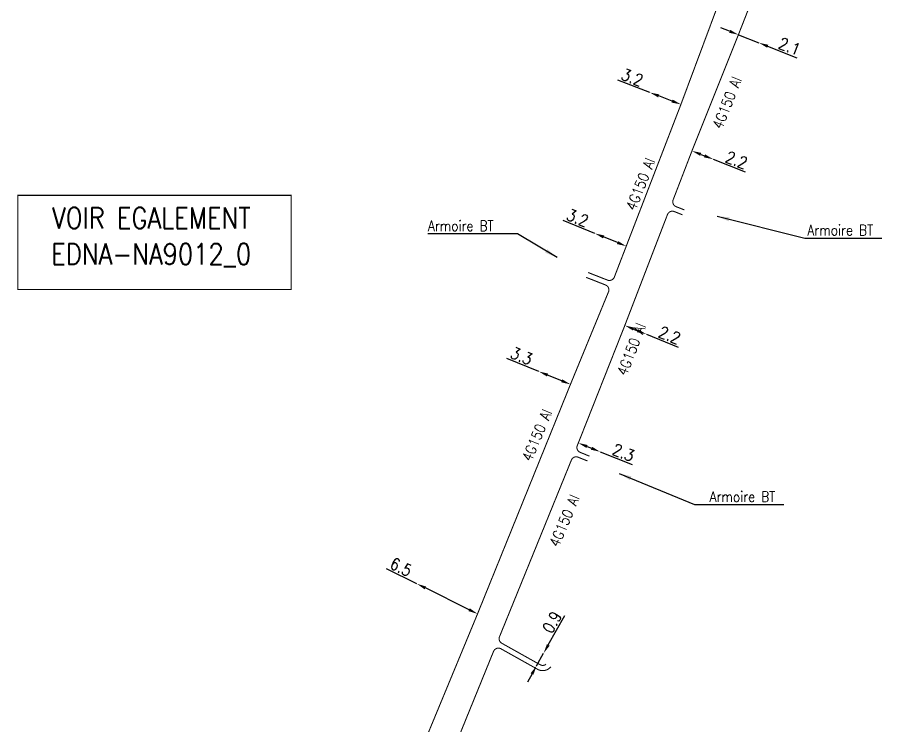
# Model space of a CAD drawing. Header units: millimetres. Extents: x 185001 to 186000, y 126997 to 128000.
# Drawn here: x 185381.6 to 185464.1, y 127421.7 to 127489.3 of the extents above; entities that cross this region are included whole.
import ezdxf
from ezdxf.enums import TextEntityAlignment as Align

# ---------------------------------------------------------------- set-up
doc = ezdxf.new("R2010")
doc.units = ezdxf.units.MM
doc.header["$PDMODE"] = 34
doc.linetypes.add('B_ST_Al', pattern=[2000, 1000, 1000])
doc.layers.get('Defpoints').update_dxf_attribs({"linetype": 'CONTINUOUS'})
doc.layers.add('B_110', color=1, linetype='CONTINUOUS')
doc.layers.add('B_930', color=7, linetype='CONTINUOUS')
doc.styles.get("Standard").update_dxf_attribs({"font": 'romans.shx', "width": 0.85})
doc.dimstyles.get("Standard").update_dxf_attribs({"dimtxt": 1.5, "dimasz": 1.2, "dimexe": 0.625, "dimexo": 0.625, "dimgap": 0.25, "dimtad": 1, "dimdec": 1, "dimzin": 0, "dimdsep": 46, "dimtxsty": 'Standard', "dimcen": -0.5, "dimadec": 0, "dimazin": 0, "dimtfac": 1, "dimtdec": 1, "dimtmove": 0, "dimatfit": 3, "dimfxl": 0, "dimtolj": 1, "dimtzin": 0, "dimarcsym": 0})

# ---------------------------------------------------------------- blocks, each defined once
blk = doc.blocks.new('*D533')
at = {"layer": 'B_110', "color": 0, "linetype": 'Continuous', "lineweight": -2, "transparency": 16777216}
for p, q in [((185449.61, 127487.968), (185448.773, 127488.297)), ((185450.448, 127487.638), (185452.402, 127486.869)), ((185453.239, 127486.539), (185456.036, 127485.439))]:
    blk.add_line(p, q, dxfattribs=at)
at = {"layer": 'B_110', "color": 0, "linetype": 'Continuous', "transparency": 16777216}
for points in [[(185449.665, 127488.107), (185449.555, 127487.828), (185450.448, 127487.638)], [(185453.294, 127486.679), (185453.185, 127486.4), (185452.402, 127486.869)]]:
    blk.add_solid(points, dxfattribs=at)
at = {"layer": 'Defpoints', "color": 0, "linetype": 'Continuous', "transparency": 16777216}
for p in [(185450.448, 127487.638), (185452.402, 127486.869), (185452.402, 127486.869)]:
    blk.add_point(p, dxfattribs=at)
at = {"layer": 'B_110', "color": 0, "linetype": 'Continuous', "transparency": 16777216, "insert": (185455.331, 127486.522), "char_height": 1.125, "attachment_point": 5, "rotation": 338.51989}
blk.add_mtext('\\A1;2.1', dxfattribs=at)
blk = doc.blocks.new('*D535')
at = {"layer": 'B_110', "color": 0, "linetype": 'Continuous', "lineweight": -2, "transparency": 16777216}
for p, q in [((185442.001, 127482.123), (185438.938, 127483.293)), ((185444.121, 127481.313), (185442.842, 127481.802))]:
    blk.add_line(p, q, dxfattribs=at)
at = {"layer": 'B_110', "color": 0, "linetype": 'Continuous', "transparency": 16777216}
for points in [[(185442.895, 127481.942), (185442.788, 127481.662), (185442.001, 127482.123)], [(185444.175, 127481.453), (185444.068, 127481.172), (185444.962, 127480.991)]]:
    blk.add_solid(points, dxfattribs=at)
at = {"layer": 'Defpoints', "color": 0, "linetype": 'Continuous', "transparency": 16777216}
for p in [(185442.001, 127482.123), (185442.001, 127482.123), (185444.962, 127480.991)]:
    blk.add_point(p, dxfattribs=at)
at = {"layer": 'B_110', "color": 0, "linetype": 'Continuous', "transparency": 16777216, "insert": (185440.317, 127483.569), "char_height": 1.125, "attachment_point": 5, "rotation": 339.08384}
blk.add_mtext('\\A1;3.2', dxfattribs=at)
blk = doc.blocks.new('*D539')
at = {"layer": 'B_110', "color": 0, "linetype": 'Continuous', "lineweight": -2, "transparency": 16777216}
for p, q in [((185431.4, 127455.513), (185428.363, 127456.747)), ((185433.586, 127454.625), (185432.234, 127455.174))]:
    blk.add_line(p, q, dxfattribs=at)
at = {"layer": 'B_110', "color": 0, "linetype": 'Continuous', "transparency": 16777216}
for points in [[(185432.29, 127455.313), (185432.177, 127455.035), (185431.4, 127455.513)], [(185433.643, 127454.764), (185433.53, 127454.486), (185434.42, 127454.286)]]:
    blk.add_solid(points, dxfattribs=at)
at = {"layer": 'Defpoints', "color": 0, "linetype": 'Continuous', "transparency": 16777216}
for p in [(185431.4, 127455.513), (185431.4, 127455.513), (185434.42, 127454.286)]:
    blk.add_point(p, dxfattribs=at)
at = {"layer": 'B_110', "color": 0, "linetype": 'Continuous', "transparency": 16777216, "insert": (185429.747, 127456.994), "char_height": 1.125, "attachment_point": 5, "rotation": 337.8879}
blk.add_mtext('\\A1;3.3', dxfattribs=at)
blk = doc.blocks.new('*D540')
at = {"layer": 'B_110', "color": 0, "linetype": 'Continuous', "lineweight": -2, "transparency": 16777216}
for p, q in [((185440.44, 127459.564), (185440.829, 127459.407)), ((185441.664, 127459.07), (185444.705, 127457.844))]:
    blk.add_line(p, q, dxfattribs=at)
at = {"layer": 'B_110', "color": 0, "linetype": 'Continuous', "transparency": 16777216}
for points in [[(185440.496, 127459.703), (185440.384, 127459.425), (185439.605, 127459.9)], [(185440.885, 127459.546), (185440.773, 127459.267), (185441.664, 127459.07)]]:
    blk.add_solid(points, dxfattribs=at)
at = {"layer": 'Defpoints', "color": 0, "linetype": 'Continuous', "transparency": 16777216}
for p in [(185439.605, 127459.9), (185441.664, 127459.07), (185441.664, 127459.07)]:
    blk.add_point(p, dxfattribs=at)
at = {"layer": 'B_110', "color": 0, "linetype": 'Continuous', "transparency": 16777216, "insert": (185443.882, 127458.984), "char_height": 1.125, "attachment_point": 5, "rotation": 338.03686}
blk.add_mtext('\\A1;2.2', dxfattribs=at)
blk = doc.blocks.new('*D541')
at = {"layer": 'B_110', "color": 0, "linetype": 'Continuous', "lineweight": -2, "transparency": 16777216}
for p, q in [((185436.006, 127448.359), (185436.424, 127448.191)), ((185437.259, 127447.856), (185440.302, 127446.635))]:
    blk.add_line(p, q, dxfattribs=at)
at = {"layer": 'B_110', "color": 0, "linetype": 'Continuous', "transparency": 16777216}
for points in [[(185436.062, 127448.498), (185435.95, 127448.22), (185435.171, 127448.694)], [(185436.48, 127448.33), (185436.368, 127448.052), (185437.259, 127447.856)]]:
    blk.add_solid(points, dxfattribs=at)
at = {"layer": 'Defpoints', "color": 0, "linetype": 'Continuous', "transparency": 16777216}
for p in [(185435.171, 127448.694), (185437.259, 127447.856), (185437.259, 127447.856)]:
    blk.add_point(p, dxfattribs=at)
at = {"layer": 'B_110', "color": 0, "linetype": 'Continuous', "transparency": 16777216, "insert": (185439.477, 127447.774), "char_height": 1.125, "attachment_point": 5, "rotation": 338.13157}
blk.add_mtext('\\A1;2.3', dxfattribs=at)
blk = doc.blocks.new('*D543')
at = {"layer": 'B_110', "color": 0, "linetype": 'Continuous', "lineweight": -2, "transparency": 16777216}
for p, q in [((185419.766, 127435.265), (185416.87, 127436.702)), ((185424.746, 127432.793), (185420.572, 127434.865))]:
    blk.add_line(p, q, dxfattribs=at)
at = {"layer": 'B_110', "color": 0, "linetype": 'Continuous', "transparency": 16777216}
for points in [[(185420.639, 127434.999), (185420.505, 127434.73), (185419.766, 127435.265)], [(185424.813, 127432.927), (185424.68, 127432.659), (185425.552, 127432.393)]]:
    blk.add_solid(points, dxfattribs=at)
at = {"layer": 'Defpoints', "color": 0, "linetype": 'Continuous', "transparency": 16777216}
for p in [(185419.766, 127435.265), (185419.766, 127435.265), (185425.552, 127432.393)]:
    blk.add_point(p, dxfattribs=at)
at = {"layer": 'B_110', "color": 0, "linetype": 'Continuous', "transparency": 16777216, "insert": (185418.248, 127436.856), "char_height": 1.125, "attachment_point": 5, "rotation": 333.60163}
blk.add_mtext('\\A1;6.5', dxfattribs=at)
blk = doc.blocks.new('*D561')
at = {"layer": 'B_110', "color": 0, "linetype": 'Continuous', "lineweight": -2, "transparency": 16777216}
for p, q in [((185432.302, 127429.429), (185433.881, 127432.25)), ((185431.19, 127427.443), (185431.862, 127428.644)), ((185431.453, 127428.873), (185431.453, 127428.873)), ((185430.781, 127427.672), (185430.781, 127427.672)), ((185430.75, 127426.658), (185430.311, 127425.873))]:
    blk.add_line(p, q, dxfattribs=at)
at = {"layer": 'B_110', "color": 0, "linetype": 'Continuous', "transparency": 16777216}
for points in [[(185432.171, 127429.503), (185432.432, 127429.356), (185431.862, 127428.644)], [(185430.619, 127426.731), (185430.881, 127426.585), (185431.19, 127427.443)]]:
    blk.add_solid(points, dxfattribs=at)
at = {"layer": 'Defpoints', "color": 0, "linetype": 'Continuous', "transparency": 16777216}
for p in [(185431.862, 127428.644), (185431.862, 127428.644), (185431.19, 127427.443)]:
    blk.add_point(p, dxfattribs=at)
at = {"layer": 'B_110', "color": 0, "linetype": 'Continuous', "transparency": 16777216, "insert": (185432.657, 127431.599), "char_height": 1.125, "attachment_point": 5, "rotation": 60.76127}
blk.add_mtext('\\A1;0.9', dxfattribs=at)
blk = doc.blocks.new('*D562')
at = {"layer": 'B_110', "color": 0, "linetype": 'Continuous', "lineweight": -2, "transparency": 16777216}
for p, q in [((185436.753, 127468.686), (185433.716, 127469.92)), ((185438.912, 127467.809), (185437.587, 127468.347))]:
    blk.add_line(p, q, dxfattribs=at)
at = {"layer": 'B_110', "color": 0, "linetype": 'Continuous', "transparency": 16777216}
for points in [[(185437.643, 127468.486), (185437.53, 127468.208), (185436.753, 127468.686)], [(185438.968, 127467.948), (185438.855, 127467.67), (185439.745, 127467.47)]]:
    blk.add_solid(points, dxfattribs=at)
at = {"layer": 'Defpoints', "color": 0, "linetype": 'Continuous', "transparency": 16777216}
for p in [(185436.753, 127468.686), (185436.753, 127468.686), (185439.745, 127467.47)]:
    blk.add_point(p, dxfattribs=at)
at = {"layer": 'B_110', "color": 0, "linetype": 'Continuous', "transparency": 16777216, "insert": (185435.1, 127470.167), "char_height": 1.125, "attachment_point": 5, "rotation": 337.8879}
blk.add_mtext('\\A1;3.2', dxfattribs=at)
blk = doc.blocks.new('*D563')
at = {"layer": 'B_110', "color": 0, "linetype": 'Continuous', "lineweight": -2, "transparency": 16777216}
for p, q in [((185446.853, 127476.227), (185447.216, 127476.084)), ((185448.053, 127475.754), (185451.104, 127474.553))]:
    blk.add_line(p, q, dxfattribs=at)
at = {"layer": 'B_110', "color": 0, "linetype": 'Continuous', "transparency": 16777216}
for points in [[(185446.908, 127476.366), (185446.798, 127476.087), (185446.015, 127476.556)], [(185447.27, 127476.223), (185447.161, 127475.944), (185448.053, 127475.754)]]:
    blk.add_solid(points, dxfattribs=at)
at = {"layer": 'Defpoints', "color": 0, "linetype": 'Continuous', "transparency": 16777216}
for p in [(185446.015, 127476.556), (185448.053, 127475.754), (185448.053, 127475.754)]:
    blk.add_point(p, dxfattribs=at)
at = {"layer": 'B_110', "color": 0, "linetype": 'Continuous', "transparency": 16777216, "insert": (185450.272, 127475.687), "char_height": 1.125, "attachment_point": 5, "rotation": 338.51246}
blk.add_mtext('\\A1;2.2', dxfattribs=at)

msp = doc.modelspace()

# ---------------------------------------------------------------- linework, layer by layer
at = {"layer": 'B_110', "linetype": 'B_ST_Al', "const_width": 0.1, "flags": 128}
for points in [[(185436.098, 127464.958), (185437.957, 127464.23, 0.415766), (185438.605, 127464.515), (185439.745, 127467.47), (185444.962, 127480.991), (185450.802, 127496.644), (185451.296, 127499.41), (185453.629, 127505.355, 0.414214), (185453.346, 127506.003), (185452.456, 127506.352)], [(185445.292, 127470.927), (185444.5, 127471.239, -0.411941), (185444.217, 127471.883), (185446.015, 127476.556), (185450.448, 127487.638), (185454.857, 127498.895), (185457.532, 127505.748, -0.414214), (185458.18, 127506.032), (185458.919, 127505.743)], [(185436.231, 127447.44), (185435.347, 127447.8, -0.414214), (185435.072, 127448.452), (185435.171, 127448.694), (185439.605, 127459.9), (185443.678, 127470.483, -0.41649), (185444.328, 127470.769), (185445.109, 127470.462)], [(185414.642, 127415.26), (185417.411, 127414.07, 0.417631), (185418.07, 127414.338), (185418.43, 127415.202), (185425.552, 127432.393), (185434.42, 127454.286), (185438.05, 127463.11, 0.419107), (185437.77, 127463.766), (185435.916, 127464.493)], [(185432.097, 127427.596, -0.31358), (185431.529, 127427.54), (185431.494, 127427.56), (185431.312, 127427.661), (185427.868, 127429.589, -0.378408), (185427.649, 127430.214), (185434.507, 127447.062, -0.414214), (185435.158, 127447.337), (185436.043, 127446.977)], [(185418.744, 127405.162), (185417.944, 127405.501, -0.414214), (185417.679, 127406.156), (185418.079, 127407.099), (185422.635, 127417.894), (185427.079, 127428.814, -0.450949), (185427.787, 127429.062), (185431.068, 127427.225), (185431.284, 127427.104, 0.363884), (185432.547, 127427.344)]]:
    msp.add_lwpolyline(points, format="xyb", dxfattribs=at)
at = {"layer": 'B_930', "const_width": 0.1}
msp.add_lwpolyline([(185381.679, 127472.319), (185407.763, 127472.319), (185407.763, 127463.323), (185381.679, 127463.323)], close=True, dxfattribs=at)

# ---------------------------------------------------------------- texts
at = {"layer": 'B_110', "linetype": 'B_ST_Al', "width": 0.85}
for p in [(185449.367, 127481.153), (185441.111, 127473.393)]:
    msp.add_text('4G150 Al', height=1, rotation=68.29478, dxfattribs=at).set_placement(p, align=Align.MIDDLE)
for rotation, p in [(68.75894, (185439.765, 127455.036)), (67.02655, (185430.671, 127446.843)), (67.02655, (185433.289, 127438.697))]:
    msp.add_text('4G150 Al', height=1, rotation=rotation, dxfattribs=at).set_placement(p)
at = {"layer": 'B_110', "char_height": 1, "attachment_point": 4}
for insert in [(185420.819, 127469.407), (185457.04, 127468.988), (185447.7, 127443.577)]:
    msp.add_mtext('Armoire BT', dxfattribs=dict(at, insert=insert))
at = {"layer": 'B_930', "width": 0.85}
for s, p in [('VOIR EGALEMENT', (185394.412, 127469.148)), ('EDNA-NA9012_0', (185394.412, 127465.717))]:
    msp.add_text(s, height=2, dxfattribs=at).set_placement(p, align=Align.CENTER)

# ---------------------------------------------------------------- dimensions: what is measured, and where the dimension line sits
at = {"layer": 'B_110', "linetype": 'Continuous'}
for base, p1, p2, angle, picture, middle in [((185452.402, 127486.869), (185450.448, 127487.638), (185452.402, 127486.869), 158.51989, '*D533', (185455.057, 127485.824)), ((185442.001, 127482.123), (185444.962, 127480.991), (185442.001, 127482.123), 339.08384, '*D535', (185440.049, 127482.869)), ((185448.053, 127475.754), (185446.015, 127476.556), (185448.053, 127475.754), 158.51246, '*D563', (185449.997, 127474.989)), ((185436.753, 127468.686), (185439.745, 127467.47), (185436.753, 127468.686), 337.8879, '*D562', (185434.817, 127469.472)), ((185441.664, 127459.07), (185439.605, 127459.9), (185441.664, 127459.07), 158.03686, '*D540', (185443.602, 127458.289)), ((185431.4, 127455.513), (185434.42, 127454.286), (185431.4, 127455.513), 337.8879, '*D539', (185429.464, 127456.299)), ((185437.259, 127447.856), (185435.171, 127448.694), (185437.259, 127447.856), 158.13157, '*D541', (185439.198, 127447.078)), ((185419.766, 127435.265), (185425.552, 127432.393), (185419.766, 127435.265), 333.60163, '*D543', (185417.915, 127436.184))]:
    dim = msp.add_linear_dim(base=base, p1=p1, p2=p2, angle=angle, dimstyle='Standard', override={"dimscale": 0.75}, dxfattribs=at)
    dim.commit()
    dim.dimension.update_dxf_attribs({"geometry": picture, "text_midpoint": middle, "dimtype": 160})
dim = msp.add_linear_dim(base=(185431.862, 127428.644), p1=(185431.19, 127427.443), p2=(185431.862, 127428.644), angle=240.76127, text='0.9', dimstyle='Standard', override={"dimscale": 0.75}, dxfattribs=at)
dim.commit()
dim.dimension.update_dxf_attribs({"geometry": '*D561', "text_midpoint": (185433.311, 127431.233), "dimtype": 160})

# ---------------------------------------------------------------- leaders
at = {"layer": 'B_110', "annotation_type": 0, "has_hookline": 1, "text_width": 7.083}
for points, hookline_direction in [([(185448.406, 127470.323), (185456.79, 127468.238)], 0), ([(185433.14, 127466.392), (185429.352, 127468.657), (185428.152, 127468.657)], 1), ([(185439.066, 127445.789), (185446.25, 127442.827), (185447.45, 127442.827)], 0)]:
    msp.add_leader(points, dimstyle='Standard', dxfattribs=dict(at, hookline_direction=hookline_direction))

doc.saveas('drawing.dxf')
